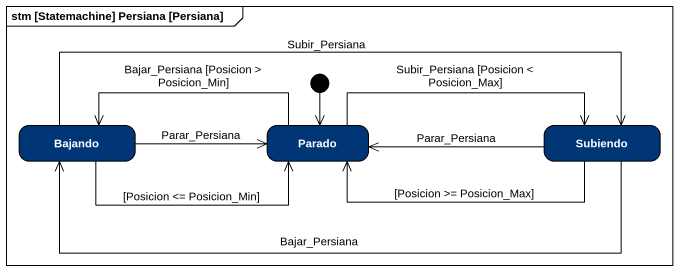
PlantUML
@startuml
mainframe stm [Statemachine] Persiana [Persiana]
hide empty description
state Bajando #003576
state Parado #003576
state Subiendo #003576
[*] --> Parado
Bajando -right-> Parado : [Posicion <= Posicion_Min]
Bajando -right-> Parado : Parar_Persiana
Bajando -right-> Subiendo : Subir_Persiana
Parado -left-> Bajando : Bajar_Persiana [Posicion > Posicion_Min]
Parado -right-> Subiendo : Subir_Persiana [Posicion < Posicion_Max]
Subiendo -left-> Bajando : Bajar_Persiana
Subiendo -left-> Parado : [Posicion >= Posicion_Max]
Subiendo -left-> Parado : Parar_Persiana
@enduml
